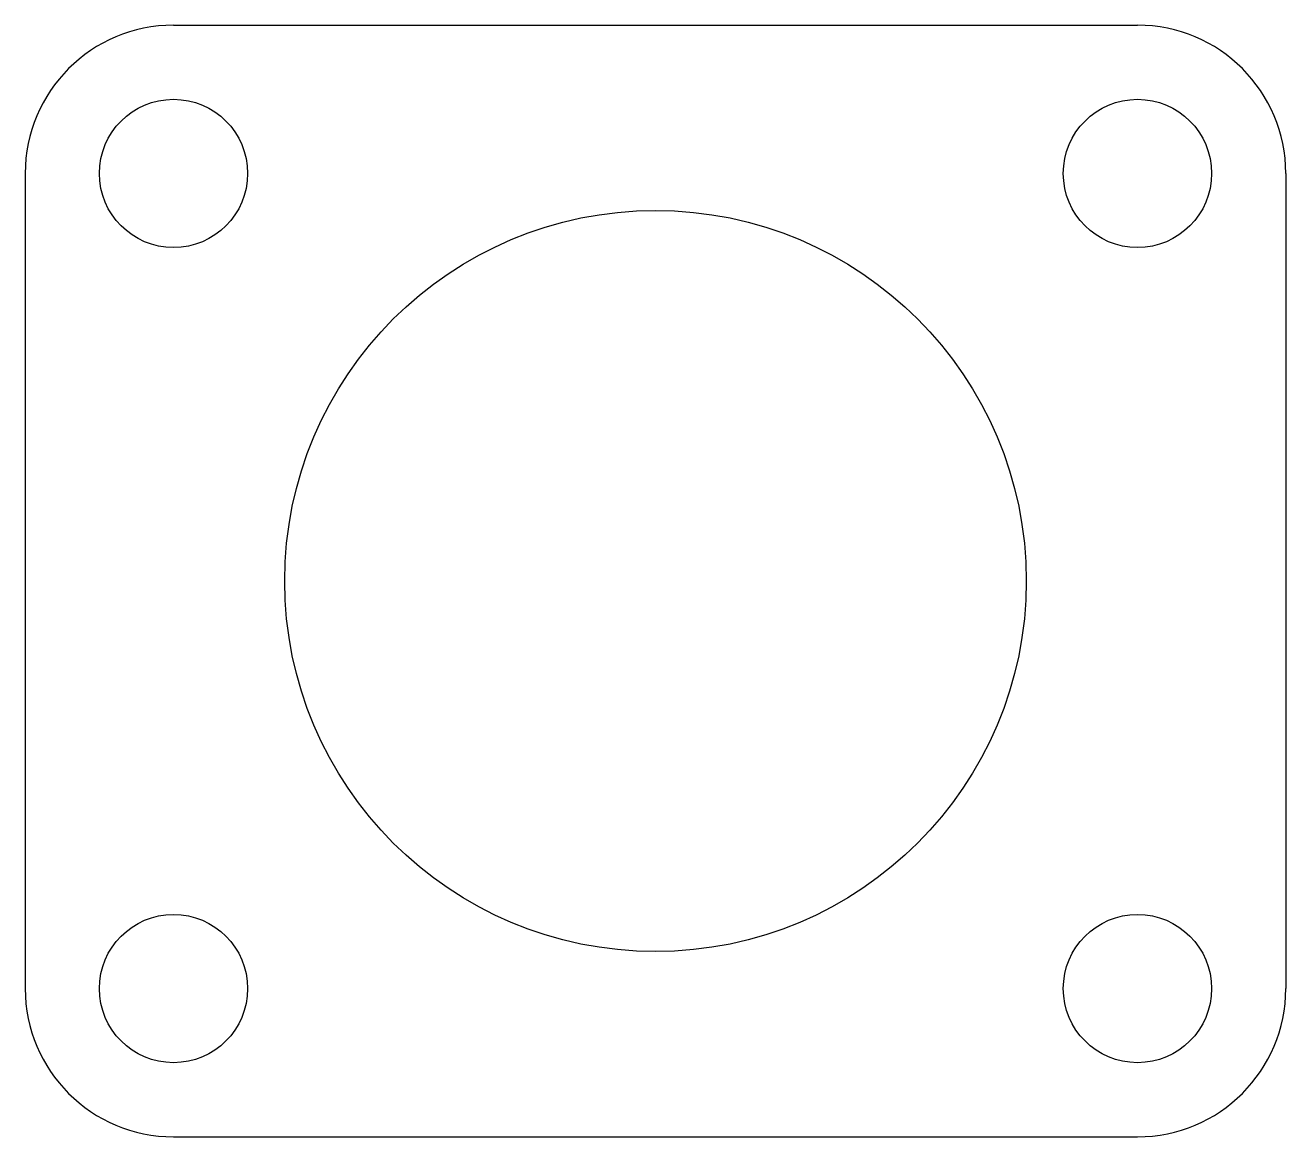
# Model space of a CAD drawing. Extents: x 22.7 to 26.95, y 21.31 to 25.06.
import ezdxf

# ---------------------------------------------------------------- set-up
doc = ezdxf.new("R2010")
doc.units = 0
doc.header["$MEASUREMENT"] = 0
doc.layers.add('CUT', color=7, linetype='CONTINUOUS')

msp = doc.modelspace()

# ---------------------------------------------------------------- linework, layer by layer
at = {"layer": 'CUT', "color": 7, "linetype": 'CONTINUOUS'}
for p, q in [((23.204, 25.057), (26.454, 25.057)), ((22.704, 24.557), (22.704, 21.807)), ((26.954, 24.557), (26.954, 21.807)), ((23.204, 21.307), (26.454, 21.307))]:
    msp.add_line(p, q, dxfattribs=at)
for centre in [(23.204, 24.557), (26.454, 24.557), (23.204, 21.807), (26.454, 21.807)]:
    msp.add_circle(centre, 0.25, dxfattribs=at)
at = {"layer": 'CUT', "color": 7, "linetype": 'CONTINUOUS', "ltscale": 12}
msp.add_circle((24.829, 23.182), 1.25, dxfattribs=at)
at = {"layer": 'CUT', "color": 7, "linetype": 'CONTINUOUS'}
for centre, start, end in [((23.204, 24.557), 90, 180), ((26.454, 24.557), 0, 90), ((23.204, 21.807), 180, 270), ((26.454, 21.807), 270, 360)]:
    msp.add_arc(centre, 0.5, start, end, dxfattribs=at)

doc.saveas('drawing.dxf')
